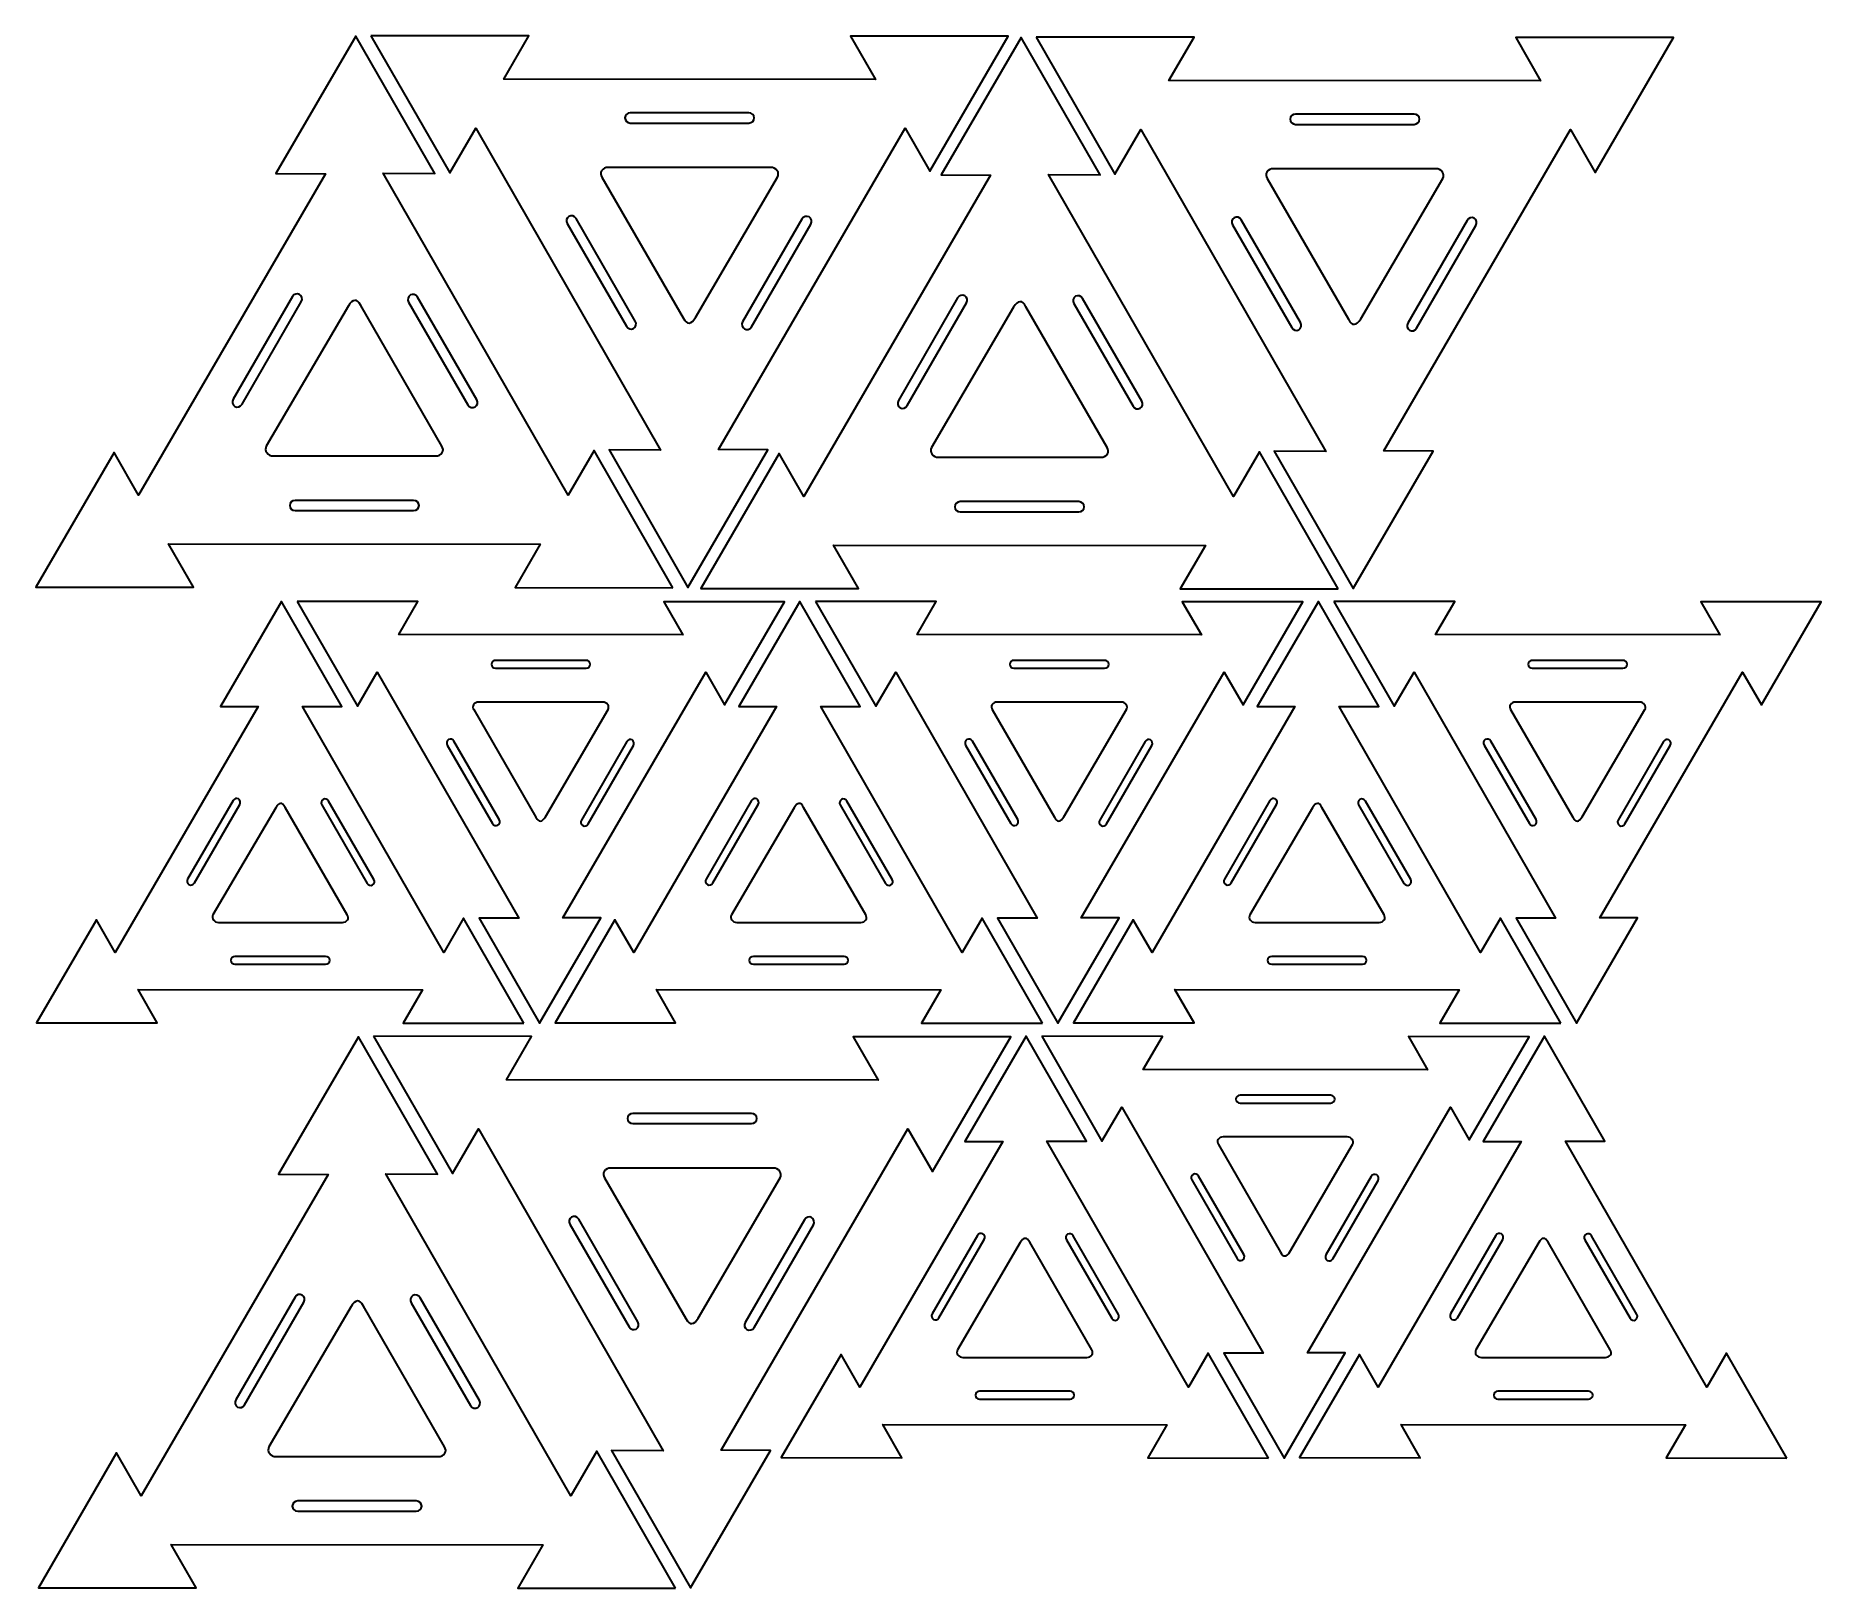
# Model space of a CAD drawing. Header units: inches. Extents: x 0 to 477, y -415 to -1.
import ezdxf

# ---------------------------------------------------------------- set-up
doc = ezdxf.new("R2010")
doc.units = ezdxf.units.IN
doc.header["$MEASUREMENT"] = 0
doc.layers.add('Resized', color=7, linetype='Continuous')

msp = doc.modelspace()

# ---------------------------------------------------------------- linework, layer by layer
at = {"layer": 'Resized', "color": 7, "lineweight": 35, "true_color": 0xffffff}
for points in [[(170.47, -148.44), (149.44, -111.82), (142.52, -123.73), (93.19, -37.85), (106.96, -37.87), (85.91, -1.21), (64.57, -37.94), (77.75, -37.95), (27.92, -123.73), (21.36, -112.32), (0.47, -148.27), (42.54, -148.31), (35.89, -136.73), (135.05, -136.83), (128.34, -148.39), (170.47, -148.44)], [(89.9, -1.12), (110.93, -37.74), (117.85, -25.82), (167.18, -111.7), (153.41, -111.69), (174.46, -148.35), (195.8, -111.62), (182.62, -111.6), (232.45, -25.82), (239.01, -37.24), (259.9, -1.29), (217.83, -1.25), (224.48, -12.83), (125.32, -12.73), (132.03, -1.16), (89.9, -1.12)], [(347.92, -148.79), (326.89, -112.17), (319.97, -124.09), (270.64, -38.21), (284.41, -38.22), (263.35, -1.57), (242.02, -38.29), (255.2, -38.31), (205.36, -124.09), (198.8, -112.67), (177.92, -148.62), (219.98, -148.66), (213.33, -137.08), (312.5, -137.18), (305.78, -148.75), (347.92, -148.79)], [(267.35, -1.47), (288.38, -38.09), (295.3, -26.18), (344.63, -112.06), (330.86, -112.04), (351.91, -148.7), (373.25, -111.97), (360.06, -111.96), (409.9, -26.18), (416.46, -37.59), (437.35, -1.64), (395.28, -1.6), (401.93, -13.18), (302.76, -13.08), (309.48, -1.52), (267.35, -1.47)], [(130.72, -264.67), (114.63, -236.67), (109.34, -245.78), (71.62, -180.11), (82.15, -180.12), (66.05, -152.09), (49.73, -180.17), (59.81, -180.18), (21.7, -245.78), (16.69, -237.05), (0.72, -264.54), (32.88, -264.57), (27.8, -255.72), (103.63, -255.8), (98.49, -264.64), (130.72, -264.67)], [(70.21, -152.09), (86.3, -180.09), (91.59, -170.98), (129.31, -236.65), (118.78, -236.64), (134.88, -264.67), (151.2, -236.58), (141.11, -236.57), (179.23, -170.98), (184.24, -179.71), (200.21, -152.22), (168.04, -152.19), (173.13, -161.04), (97.3, -160.96), (102.43, -152.12), (70.21, -152.09)], [(269, -264.67), (252.92, -236.67), (247.63, -245.78), (209.91, -180.11), (220.44, -180.12), (204.34, -152.09), (188.02, -180.17), (198.1, -180.18), (159.99, -245.78), (154.98, -237.05), (139, -264.54), (171.17, -264.57), (166.09, -255.72), (241.92, -255.8), (236.78, -264.64), (269, -264.67)], [(208.5, -152.09), (224.58, -180.09), (229.88, -170.98), (267.6, -236.65), (257.07, -236.64), (273.17, -264.67), (289.49, -236.58), (279.4, -236.57), (317.51, -170.98), (322.53, -179.71), (338.5, -152.22), (306.33, -152.19), (311.42, -161.04), (235.59, -160.96), (240.72, -152.12), (208.5, -152.09)], [(407.29, -264.67), (391.21, -236.67), (385.92, -245.78), (348.2, -180.11), (358.73, -180.12), (342.63, -152.09), (326.31, -180.17), (336.39, -180.18), (298.28, -245.78), (293.27, -237.05), (277.29, -264.54), (309.46, -264.57), (304.38, -255.72), (380.21, -255.8), (375.07, -264.64), (407.29, -264.67)], [(346.79, -152.09), (362.87, -180.09), (368.17, -170.98), (405.89, -236.65), (395.36, -236.64), (411.46, -264.67), (427.77, -236.58), (417.69, -236.57), (455.8, -170.98), (460.82, -179.71), (476.79, -152.22), (444.62, -152.19), (449.71, -161.04), (373.87, -160.96), (379.01, -152.12), (346.79, -152.09)], [(171.18, -415.49), (150.14, -378.87), (143.22, -390.79), (93.89, -304.91), (107.67, -304.92), (86.61, -268.27), (65.27, -304.99), (78.46, -305.01), (28.62, -390.79), (22.06, -379.37), (1.18, -415.32), (43.24, -415.36), (36.59, -403.78), (135.76, -403.88), (129.04, -415.45), (171.18, -415.49)], [(90.6, -268.17), (111.64, -304.79), (118.56, -292.88), (167.89, -378.76), (154.11, -378.74), (175.17, -415.4), (196.51, -378.67), (183.32, -378.66), (233.16, -292.88), (239.72, -304.29), (260.6, -268.34), (218.54, -268.3), (225.19, -279.88), (126.02, -279.78), (132.74, -268.22), (90.6, -268.17)], [(329.33, -380.73), (313.25, -352.73), (307.95, -361.84), (270.23, -296.17), (280.76, -296.18), (264.66, -268.15), (248.35, -296.24), (258.43, -296.25), (220.32, -361.84), (215.3, -353.11), (199.33, -380.6), (231.5, -380.64), (226.41, -371.78), (302.25, -371.86), (297.11, -380.7), (329.33, -380.73)], [(268.83, -268.15), (284.91, -296.15), (290.2, -287.04), (327.92, -352.71), (317.39, -352.7), (333.49, -380.73), (349.81, -352.65), (339.73, -352.64), (377.84, -287.04), (382.85, -295.77), (398.83, -268.28), (366.66, -268.25), (371.74, -277.1), (295.91, -277.03), (301.05, -268.18), (268.83, -268.15)], [(467.62, -380.73), (451.54, -352.73), (446.24, -361.84), (408.52, -296.17), (419.05, -296.18), (402.95, -268.15), (386.63, -296.24), (396.72, -296.25), (358.61, -361.84), (353.59, -353.11), (337.62, -380.6), (369.79, -380.64), (364.7, -371.78), (440.54, -371.86), (435.4, -380.7), (467.62, -380.73)]]:
    msp.add_lwpolyline(points, dxfattribs=at)
for points, knots in [([(159.09, -21.71), (159.09, -21.71), (190.71, -21.71), (190.71, -21.71), (191.51, -21.71), (192.15, -22.32), (192.15, -23.07), (192.15, -23.82), (191.51, -24.43), (190.71, -24.43), (190.71, -24.43), (159.09, -24.43), (159.09, -24.43), (158.29, -24.43), (157.65, -23.82), (157.65, -23.07), (157.65, -22.32), (158.29, -21.71), (159.09, -21.71)], [0, 0, 0, 0, 1, 1, 1, 2, 2, 2, 3, 3, 3, 4, 4, 4, 5, 5, 5, 6, 6, 6, 6]), ([(336.53, -22.07), (336.53, -22.07), (368.16, -22.07), (368.16, -22.07), (368.95, -22.07), (369.6, -22.67), (369.6, -23.42), (369.6, -24.17), (368.95, -24.78), (368.16, -24.78), (368.16, -24.78), (336.53, -24.78), (336.53, -24.78), (335.74, -24.78), (335.09, -24.17), (335.09, -23.42), (335.09, -22.67), (335.74, -22.07), (336.53, -22.07)], [0, 0, 0, 0, 1, 1, 1, 2, 2, 2, 3, 3, 3, 4, 4, 4, 5, 5, 5, 6, 6, 6, 6]), ([(151.44, -37.17), (151.92, -36.58), (152.42, -36.28), (153.23, -36.28), (153.23, -36.28), (196.48, -36.28), (196.48, -36.28), (197.29, -36.28), (197.79, -36.58), (198.27, -37.17), (198.65, -37.63), (198.65, -38.37), (198.38, -38.91), (198.38, -38.91), (176.48, -76.31), (176.48, -76.31), (175.93, -77.26), (175.39, -77.8), (174.8, -77.8), (174.06, -77.8), (173.82, -77.53), (173.2, -76.43), (173.2, -76.43), (151.53, -38.91), (151.53, -38.91), (151.25, -38.37), (151.07, -37.63), (151.44, -37.17)], [0, 0, 0, 0, 1, 1, 1, 2, 2, 2, 3, 3, 3, 4, 4, 4, 5, 5, 5, 6, 6, 6, 7, 7, 7, 8, 8, 8, 9, 9, 9, 9]), ([(328.88, -37.52), (329.37, -36.93), (329.87, -36.63), (330.68, -36.63), (330.68, -36.63), (373.93, -36.63), (373.93, -36.63), (374.74, -36.63), (375.24, -36.93), (375.72, -37.52), (376.09, -37.98), (376.09, -38.73), (375.82, -39.27), (375.82, -39.27), (353.93, -76.66), (353.93, -76.66), (353.38, -77.62), (352.84, -78.15), (352.25, -78.15), (351.51, -78.15), (351.26, -77.88), (350.65, -76.78), (350.65, -76.78), (328.97, -39.27), (328.97, -39.27), (328.7, -38.73), (328.51, -37.98), (328.88, -37.52)], [0, 0, 0, 0, 1, 1, 1, 2, 2, 2, 3, 3, 3, 4, 4, 4, 5, 5, 5, 6, 6, 6, 7, 7, 7, 8, 8, 8, 9, 9, 9, 9]), ([(142.71, -49.36), (143.36, -48.98), (144.21, -49.23), (144.6, -49.92), (144.6, -49.92), (160.42, -77.31), (160.42, -77.31), (160.81, -78), (160.61, -78.86), (159.96, -79.24), (159.31, -79.61), (158.46, -79.36), (158.06, -78.67), (158.06, -78.67), (142.25, -51.28), (142.25, -51.28), (141.85, -50.59), (142.06, -49.73), (142.71, -49.36)], [0, 0, 0, 0, 1, 1, 1, 2, 2, 2, 3, 3, 3, 4, 4, 4, 5, 5, 5, 6, 6, 6, 6]), ([(206.76, -49.5), (207.41, -49.87), (207.61, -50.73), (207.21, -51.42), (207.21, -51.42), (191.4, -78.81), (191.4, -78.81), (191, -79.5), (190.15, -79.76), (189.51, -79.38), (188.86, -79.01), (188.65, -78.14), (189.05, -77.45), (189.05, -77.45), (204.86, -50.07), (204.86, -50.07), (205.26, -49.38), (206.11, -49.12), (206.76, -49.5)], [0, 0, 0, 0, 1, 1, 1, 2, 2, 2, 3, 3, 3, 4, 4, 4, 5, 5, 5, 6, 6, 6, 6]), ([(320.16, -49.71), (320.81, -49.33), (321.65, -49.59), (322.05, -50.28), (322.05, -50.28), (337.86, -77.66), (337.86, -77.66), (338.26, -78.35), (338.06, -79.22), (337.41, -79.59), (336.76, -79.97), (335.91, -79.71), (335.51, -79.02), (335.51, -79.02), (319.7, -51.64), (319.7, -51.64), (319.3, -50.95), (319.51, -50.08), (320.16, -49.71)], [0, 0, 0, 0, 1, 1, 1, 2, 2, 2, 3, 3, 3, 4, 4, 4, 5, 5, 5, 6, 6, 6, 6]), ([(384.21, -49.85), (384.86, -50.23), (385.06, -51.09), (384.66, -51.78), (384.66, -51.78), (368.85, -79.16), (368.85, -79.16), (368.45, -79.85), (367.6, -80.11), (366.95, -79.73), (366.3, -79.36), (366.1, -78.5), (366.5, -77.81), (366.5, -77.81), (382.31, -50.42), (382.31, -50.42), (382.71, -49.73), (383.56, -49.47), (384.21, -49.85)], [0, 0, 0, 0, 1, 1, 1, 2, 2, 2, 3, 3, 3, 4, 4, 4, 5, 5, 5, 6, 6, 6, 6]), ([(53.61, -100.06), (52.96, -99.69), (52.76, -98.82), (53.16, -98.13), (53.16, -98.13), (68.97, -70.75), (68.97, -70.75), (69.37, -70.06), (70.21, -69.8), (70.86, -70.18), (71.51, -70.55), (71.72, -71.42), (71.32, -72.11), (71.32, -72.11), (55.51, -99.49), (55.51, -99.49), (55.11, -100.18), (54.26, -100.44), (53.61, -100.06)], [0, 0, 0, 0, 1, 1, 1, 2, 2, 2, 3, 3, 3, 4, 4, 4, 5, 5, 5, 6, 6, 6, 6]), ([(117.66, -100.2), (117.01, -100.58), (116.16, -100.32), (115.76, -99.63), (115.76, -99.63), (99.95, -72.25), (99.95, -72.25), (99.55, -71.56), (99.76, -70.7), (100.41, -70.32), (101.06, -69.94), (101.91, -70.2), (102.31, -70.89), (102.31, -70.89), (118.12, -98.28), (118.12, -98.28), (118.52, -98.97), (118.31, -99.83), (117.66, -100.2)], [0, 0, 0, 0, 1, 1, 1, 2, 2, 2, 3, 3, 3, 4, 4, 4, 5, 5, 5, 6, 6, 6, 6]), ([(231.06, -100.41), (230.41, -100.04), (230.2, -99.18), (230.6, -98.49), (230.6, -98.49), (246.41, -71.1), (246.41, -71.1), (246.81, -70.41), (247.66, -70.16), (248.31, -70.53), (248.96, -70.91), (249.17, -71.77), (248.77, -72.46), (248.77, -72.46), (232.96, -99.85), (232.96, -99.85), (232.56, -100.53), (231.71, -100.79), (231.06, -100.41)], [0, 0, 0, 0, 1, 1, 1, 2, 2, 2, 3, 3, 3, 4, 4, 4, 5, 5, 5, 6, 6, 6, 6]), ([(295.11, -100.56), (294.46, -100.93), (293.61, -100.68), (293.21, -99.99), (293.21, -99.99), (277.4, -72.6), (277.4, -72.6), (277, -71.91), (277.21, -71.05), (277.86, -70.67), (278.51, -70.3), (279.35, -70.55), (279.75, -71.24), (279.75, -71.24), (295.56, -98.63), (295.56, -98.63), (295.96, -99.32), (295.76, -100.18), (295.11, -100.56)], [0, 0, 0, 0, 1, 1, 1, 2, 2, 2, 3, 3, 3, 4, 4, 4, 5, 5, 5, 6, 6, 6, 6]), ([(108.93, -112.39), (108.45, -112.98), (107.95, -113.28), (107.14, -113.28), (107.14, -113.28), (63.89, -113.28), (63.89, -113.28), (63.08, -113.28), (62.58, -112.98), (62.09, -112.39), (61.72, -111.93), (61.72, -111.19), (61.99, -110.65), (61.99, -110.65), (83.89, -73.25), (83.89, -73.25), (84.44, -72.3), (84.98, -71.76), (85.57, -71.76), (86.3, -71.76), (86.55, -72.03), (87.17, -73.13), (87.17, -73.13), (108.84, -110.65), (108.84, -110.65), (109.11, -111.19), (109.3, -111.93), (108.93, -112.39)], [0, 0, 0, 0, 1, 1, 1, 2, 2, 2, 3, 3, 3, 4, 4, 4, 5, 5, 5, 6, 6, 6, 7, 7, 7, 8, 8, 8, 9, 9, 9, 9]), ([(286.38, -112.74), (285.9, -113.33), (285.4, -113.63), (284.58, -113.63), (284.58, -113.63), (241.34, -113.63), (241.34, -113.63), (240.52, -113.63), (240.02, -113.33), (239.54, -112.74), (239.17, -112.28), (239.17, -111.54), (239.44, -111), (239.44, -111), (261.34, -73.6), (261.34, -73.6), (261.89, -72.65), (262.42, -72.11), (263.01, -72.11), (263.75, -72.11), (264, -72.38), (264.62, -73.48), (264.62, -73.48), (286.29, -111), (286.29, -111), (286.56, -111.54), (286.75, -112.28), (286.38, -112.74)], [0, 0, 0, 0, 1, 1, 1, 2, 2, 2, 3, 3, 3, 4, 4, 4, 5, 5, 5, 6, 6, 6, 7, 7, 7, 8, 8, 8, 9, 9, 9, 9]), ([(101.28, -127.84), (101.28, -127.84), (69.66, -127.84), (69.66, -127.84), (68.86, -127.84), (68.22, -127.24), (68.22, -126.49), (68.22, -125.74), (68.86, -125.13), (69.66, -125.13), (69.66, -125.13), (101.28, -125.13), (101.28, -125.13), (102.08, -125.13), (102.72, -125.74), (102.72, -126.49), (102.72, -127.24), (102.08, -127.84), (101.28, -127.84)], [0, 0, 0, 0, 1, 1, 1, 2, 2, 2, 3, 3, 3, 4, 4, 4, 5, 5, 5, 6, 6, 6, 6]), ([(278.73, -128.2), (278.73, -128.2), (247.11, -128.2), (247.11, -128.2), (246.31, -128.2), (245.67, -127.59), (245.67, -126.84), (245.67, -126.09), (246.31, -125.48), (247.11, -125.48), (247.11, -125.48), (278.73, -125.48), (278.73, -125.48), (279.53, -125.48), (280.17, -126.09), (280.17, -126.84), (280.17, -127.59), (279.53, -128.2), (278.73, -128.2)], [0, 0, 0, 0, 1, 1, 1, 2, 2, 2, 3, 3, 3, 4, 4, 4, 5, 5, 5, 6, 6, 6, 6]), ([(123.12, -167.83), (123.12, -167.83), (147.3, -167.83), (147.3, -167.83), (147.91, -167.83), (148.41, -168.3), (148.41, -168.87), (148.41, -169.45), (147.91, -169.91), (147.3, -169.91), (147.3, -169.91), (123.12, -169.91), (123.12, -169.91), (122.51, -169.91), (122.02, -169.45), (122.02, -168.87), (122.02, -168.3), (122.51, -167.83), (123.12, -167.83)], [0, 0, 0, 0, 1, 1, 1, 2, 2, 2, 3, 3, 3, 4, 4, 4, 5, 5, 5, 6, 6, 6, 6]), ([(261.41, -167.83), (261.41, -167.83), (285.59, -167.83), (285.59, -167.83), (286.2, -167.83), (286.7, -168.3), (286.7, -168.87), (286.7, -169.45), (286.2, -169.91), (285.59, -169.91), (285.59, -169.91), (261.41, -169.91), (261.41, -169.91), (260.8, -169.91), (260.31, -169.45), (260.31, -168.87), (260.31, -168.3), (260.8, -167.83), (261.41, -167.83)], [0, 0, 0, 0, 1, 1, 1, 2, 2, 2, 3, 3, 3, 4, 4, 4, 5, 5, 5, 6, 6, 6, 6]), ([(399.7, -167.83), (399.7, -167.83), (423.88, -167.83), (423.88, -167.83), (424.49, -167.83), (424.98, -168.3), (424.98, -168.87), (424.98, -169.45), (424.49, -169.91), (423.88, -169.91), (423.88, -169.91), (399.7, -169.91), (399.7, -169.91), (399.09, -169.91), (398.6, -169.45), (398.6, -168.87), (398.6, -168.3), (399.09, -167.83), (399.7, -167.83)], [0, 0, 0, 0, 1, 1, 1, 2, 2, 2, 3, 3, 3, 4, 4, 4, 5, 5, 5, 6, 6, 6, 6]), ([(117.27, -179.66), (117.64, -179.2), (118.02, -178.97), (118.64, -178.97), (118.64, -178.97), (151.72, -178.97), (151.72, -178.97), (152.34, -178.97), (152.72, -179.2), (153.09, -179.66), (153.37, -180), (153.37, -180.57), (153.17, -180.99), (153.17, -180.99), (136.42, -209.58), (136.42, -209.58), (136, -210.31), (135.59, -210.72), (135.14, -210.72), (134.58, -210.72), (134.38, -210.52), (133.91, -209.68), (133.91, -209.68), (117.34, -180.99), (117.34, -180.99), (117.13, -180.57), (116.99, -180), (117.27, -179.66)], [0, 0, 0, 0, 1, 1, 1, 2, 2, 2, 3, 3, 3, 4, 4, 4, 5, 5, 5, 6, 6, 6, 7, 7, 7, 8, 8, 8, 9, 9, 9, 9]), ([(255.56, -179.66), (255.93, -179.2), (256.31, -178.97), (256.93, -178.97), (256.93, -178.97), (290.01, -178.97), (290.01, -178.97), (290.63, -178.97), (291.01, -179.2), (291.38, -179.66), (291.66, -180), (291.66, -180.57), (291.45, -180.99), (291.45, -180.99), (274.71, -209.58), (274.71, -209.58), (274.29, -210.31), (273.88, -210.72), (273.43, -210.72), (272.86, -210.72), (272.67, -210.52), (272.2, -209.68), (272.2, -209.68), (255.63, -180.99), (255.63, -180.99), (255.42, -180.57), (255.28, -180), (255.56, -179.66)], [0, 0, 0, 0, 1, 1, 1, 2, 2, 2, 3, 3, 3, 4, 4, 4, 5, 5, 5, 6, 6, 6, 7, 7, 7, 8, 8, 8, 9, 9, 9, 9]), ([(393.85, -179.66), (394.22, -179.2), (394.6, -178.97), (395.22, -178.97), (395.22, -178.97), (428.29, -178.97), (428.29, -178.97), (428.92, -178.97), (429.3, -179.2), (429.67, -179.66), (429.95, -180), (429.95, -180.57), (429.74, -180.99), (429.74, -180.99), (413, -209.58), (413, -209.58), (412.58, -210.31), (412.17, -210.72), (411.72, -210.72), (411.15, -210.72), (410.96, -210.52), (410.49, -209.68), (410.49, -209.68), (393.92, -180.99), (393.92, -180.99), (393.71, -180.57), (393.57, -180), (393.85, -179.66)], [0, 0, 0, 0, 1, 1, 1, 2, 2, 2, 3, 3, 3, 4, 4, 4, 5, 5, 5, 6, 6, 6, 7, 7, 7, 8, 8, 8, 9, 9, 9, 9]), ([(110.6, -188.97), (111.09, -188.69), (111.74, -188.88), (112.05, -189.41), (112.05, -189.41), (124.14, -210.35), (124.14, -210.35), (124.44, -210.88), (124.29, -211.54), (123.79, -211.82), (123.29, -212.11), (122.64, -211.92), (122.34, -211.39), (122.34, -211.39), (110.25, -190.45), (110.25, -190.45), (109.94, -189.92), (110.1, -189.26), (110.6, -188.97)], [0, 0, 0, 0, 1, 1, 1, 2, 2, 2, 3, 3, 3, 4, 4, 4, 5, 5, 5, 6, 6, 6, 6]), ([(159.58, -189.08), (160.07, -189.37), (160.23, -190.03), (159.92, -190.55), (159.92, -190.55), (147.83, -211.5), (147.83, -211.5), (147.53, -212.02), (146.88, -212.22), (146.38, -211.93), (145.89, -211.65), (145.73, -210.99), (146.03, -210.46), (146.03, -210.46), (158.13, -189.52), (158.13, -189.52), (158.43, -188.99), (159.08, -188.79), (159.58, -189.08)], [0, 0, 0, 0, 1, 1, 1, 2, 2, 2, 3, 3, 3, 4, 4, 4, 5, 5, 5, 6, 6, 6, 6]), ([(248.89, -188.97), (249.38, -188.69), (250.03, -188.88), (250.34, -189.41), (250.34, -189.41), (262.43, -210.35), (262.43, -210.35), (262.73, -210.88), (262.58, -211.54), (262.08, -211.82), (261.58, -212.11), (260.93, -211.92), (260.63, -211.39), (260.63, -211.39), (248.54, -190.45), (248.54, -190.45), (248.23, -189.92), (248.39, -189.26), (248.89, -188.97)], [0, 0, 0, 0, 1, 1, 1, 2, 2, 2, 3, 3, 3, 4, 4, 4, 5, 5, 5, 6, 6, 6, 6]), ([(297.87, -189.08), (298.36, -189.37), (298.52, -190.03), (298.21, -190.55), (298.21, -190.55), (286.12, -211.5), (286.12, -211.5), (285.82, -212.02), (285.17, -212.22), (284.67, -211.93), (284.17, -211.65), (284.02, -210.99), (284.32, -210.46), (284.32, -210.46), (296.41, -189.52), (296.41, -189.52), (296.72, -188.99), (297.37, -188.79), (297.87, -189.08)], [0, 0, 0, 0, 1, 1, 1, 2, 2, 2, 3, 3, 3, 4, 4, 4, 5, 5, 5, 6, 6, 6, 6]), ([(387.17, -188.97), (387.67, -188.69), (388.32, -188.88), (388.62, -189.41), (388.62, -189.41), (400.72, -210.35), (400.72, -210.35), (401.02, -210.88), (400.86, -211.54), (400.37, -211.82), (399.87, -212.11), (399.22, -211.92), (398.92, -211.39), (398.92, -211.39), (386.83, -190.45), (386.83, -190.45), (386.52, -189.92), (386.68, -189.26), (387.17, -188.97)], [0, 0, 0, 0, 1, 1, 1, 2, 2, 2, 3, 3, 3, 4, 4, 4, 5, 5, 5, 6, 6, 6, 6]), ([(436.15, -189.08), (436.65, -189.37), (436.81, -190.03), (436.5, -190.55), (436.5, -190.55), (424.41, -211.5), (424.41, -211.5), (424.11, -212.02), (423.46, -212.22), (422.96, -211.93), (422.46, -211.65), (422.31, -210.99), (422.61, -210.46), (422.61, -210.46), (434.7, -189.52), (434.7, -189.52), (435.01, -188.99), (435.66, -188.79), (436.15, -189.08)], [0, 0, 0, 0, 1, 1, 1, 2, 2, 2, 3, 3, 3, 4, 4, 4, 5, 5, 5, 6, 6, 6, 6]), ([(41.35, -227.68), (40.86, -227.39), (40.7, -226.73), (41, -226.2), (41, -226.2), (53.1, -205.26), (53.1, -205.26), (53.4, -204.73), (54.05, -204.54), (54.55, -204.82), (55.04, -205.11), (55.2, -205.77), (54.89, -206.3), (54.89, -206.3), (42.8, -227.24), (42.8, -227.24), (42.5, -227.77), (41.85, -227.96), (41.35, -227.68)], [0, 0, 0, 0, 1, 1, 1, 2, 2, 2, 3, 3, 3, 4, 4, 4, 5, 5, 5, 6, 6, 6, 6]), ([(90.33, -227.78), (89.83, -228.07), (89.19, -227.88), (88.88, -227.35), (88.88, -227.35), (76.79, -206.41), (76.79, -206.41), (76.49, -205.88), (76.64, -205.22), (77.14, -204.93), (77.64, -204.65), (78.28, -204.84), (78.59, -205.37), (78.59, -205.37), (90.68, -226.31), (90.68, -226.31), (90.98, -226.84), (90.83, -227.5), (90.33, -227.78)], [0, 0, 0, 0, 1, 1, 1, 2, 2, 2, 3, 3, 3, 4, 4, 4, 5, 5, 5, 6, 6, 6, 6]), ([(179.64, -227.68), (179.14, -227.39), (178.99, -226.73), (179.29, -226.2), (179.29, -226.2), (191.38, -205.26), (191.38, -205.26), (191.69, -204.73), (192.34, -204.54), (192.83, -204.82), (193.33, -205.11), (193.49, -205.77), (193.18, -206.3), (193.18, -206.3), (181.09, -227.24), (181.09, -227.24), (180.79, -227.77), (180.14, -227.96), (179.64, -227.68)], [0, 0, 0, 0, 1, 1, 1, 2, 2, 2, 3, 3, 3, 4, 4, 4, 5, 5, 5, 6, 6, 6, 6]), ([(228.62, -227.78), (228.12, -228.07), (227.47, -227.88), (227.17, -227.35), (227.17, -227.35), (215.08, -206.41), (215.08, -206.41), (214.77, -205.88), (214.93, -205.22), (215.43, -204.93), (215.92, -204.65), (216.57, -204.84), (216.88, -205.37), (216.88, -205.37), (228.97, -226.31), (228.97, -226.31), (229.27, -226.84), (229.12, -227.5), (228.62, -227.78)], [0, 0, 0, 0, 1, 1, 1, 2, 2, 2, 3, 3, 3, 4, 4, 4, 5, 5, 5, 6, 6, 6, 6]), ([(317.93, -227.68), (317.43, -227.39), (317.28, -226.73), (317.58, -226.2), (317.58, -226.2), (329.67, -205.26), (329.67, -205.26), (329.98, -204.73), (330.63, -204.54), (331.12, -204.82), (331.62, -205.11), (331.78, -205.77), (331.47, -206.3), (331.47, -206.3), (319.38, -227.24), (319.38, -227.24), (319.08, -227.77), (318.43, -227.96), (317.93, -227.68)], [0, 0, 0, 0, 1, 1, 1, 2, 2, 2, 3, 3, 3, 4, 4, 4, 5, 5, 5, 6, 6, 6, 6]), ([(366.91, -227.78), (366.41, -228.07), (365.76, -227.88), (365.46, -227.35), (365.46, -227.35), (353.37, -206.41), (353.37, -206.41), (353.06, -205.88), (353.22, -205.22), (353.72, -204.93), (354.21, -204.65), (354.86, -204.84), (355.17, -205.37), (355.17, -205.37), (367.26, -226.31), (367.26, -226.31), (367.56, -226.84), (367.41, -227.5), (366.91, -227.78)], [0, 0, 0, 0, 1, 1, 1, 2, 2, 2, 3, 3, 3, 4, 4, 4, 5, 5, 5, 6, 6, 6, 6]), ([(83.66, -237.1), (83.29, -237.55), (82.91, -237.78), (82.28, -237.78), (82.28, -237.78), (49.21, -237.78), (49.21, -237.78), (48.59, -237.78), (48.21, -237.55), (47.84, -237.1), (47.56, -236.75), (47.56, -236.18), (47.76, -235.77), (47.76, -235.77), (64.51, -207.17), (64.51, -207.17), (64.93, -206.44), (65.34, -206.03), (65.79, -206.03), (66.35, -206.03), (66.54, -206.24), (67.02, -207.08), (67.02, -207.08), (83.59, -235.77), (83.59, -235.77), (83.8, -236.18), (83.94, -236.75), (83.66, -237.1)], [0, 0, 0, 0, 1, 1, 1, 2, 2, 2, 3, 3, 3, 4, 4, 4, 5, 5, 5, 6, 6, 6, 7, 7, 7, 8, 8, 8, 9, 9, 9, 9]), ([(221.95, -237.1), (221.58, -237.55), (221.19, -237.78), (220.57, -237.78), (220.57, -237.78), (187.5, -237.78), (187.5, -237.78), (186.88, -237.78), (186.5, -237.55), (186.13, -237.1), (185.84, -236.75), (185.84, -236.18), (186.05, -235.77), (186.05, -235.77), (202.79, -207.17), (202.79, -207.17), (203.22, -206.44), (203.63, -206.03), (204.08, -206.03), (204.64, -206.03), (204.83, -206.24), (205.3, -207.08), (205.3, -207.08), (221.88, -235.77), (221.88, -235.77), (222.09, -236.18), (222.23, -236.75), (221.95, -237.1)], [0, 0, 0, 0, 1, 1, 1, 2, 2, 2, 3, 3, 3, 4, 4, 4, 5, 5, 5, 6, 6, 6, 7, 7, 7, 8, 8, 8, 9, 9, 9, 9]), ([(360.23, -237.1), (359.87, -237.55), (359.48, -237.78), (358.86, -237.78), (358.86, -237.78), (325.79, -237.78), (325.79, -237.78), (325.17, -237.78), (324.79, -237.55), (324.42, -237.1), (324.13, -236.75), (324.13, -236.18), (324.34, -235.77), (324.34, -235.77), (341.08, -207.17), (341.08, -207.17), (341.51, -206.44), (341.91, -206.03), (342.37, -206.03), (342.93, -206.03), (343.12, -206.24), (343.59, -207.08), (343.59, -207.08), (360.17, -235.77), (360.17, -235.77), (360.37, -236.18), (360.52, -236.75), (360.23, -237.1)], [0, 0, 0, 0, 1, 1, 1, 2, 2, 2, 3, 3, 3, 4, 4, 4, 5, 5, 5, 6, 6, 6, 7, 7, 7, 8, 8, 8, 9, 9, 9, 9]), ([(77.81, -248.92), (77.81, -248.92), (53.62, -248.92), (53.62, -248.92), (53.02, -248.92), (52.52, -248.46), (52.52, -247.88), (52.52, -247.31), (53.02, -246.85), (53.62, -246.85), (53.62, -246.85), (77.81, -246.85), (77.81, -246.85), (78.42, -246.85), (78.91, -247.31), (78.91, -247.88), (78.91, -248.46), (78.42, -248.92), (77.81, -248.92)], [0, 0, 0, 0, 1, 1, 1, 2, 2, 2, 3, 3, 3, 4, 4, 4, 5, 5, 5, 6, 6, 6, 6]), ([(216.1, -248.92), (216.1, -248.92), (191.91, -248.92), (191.91, -248.92), (191.3, -248.92), (190.81, -248.46), (190.81, -247.88), (190.81, -247.31), (191.3, -246.85), (191.91, -246.85), (191.91, -246.85), (216.1, -246.85), (216.1, -246.85), (216.7, -246.85), (217.2, -247.31), (217.2, -247.88), (217.2, -248.46), (216.7, -248.92), (216.1, -248.92)], [0, 0, 0, 0, 1, 1, 1, 2, 2, 2, 3, 3, 3, 4, 4, 4, 5, 5, 5, 6, 6, 6, 6]), ([(354.39, -248.92), (354.39, -248.92), (330.2, -248.92), (330.2, -248.92), (329.59, -248.92), (329.1, -248.46), (329.1, -247.88), (329.1, -247.31), (329.59, -246.85), (330.2, -246.85), (330.2, -246.85), (354.39, -246.85), (354.39, -246.85), (354.99, -246.85), (355.49, -247.31), (355.49, -247.88), (355.49, -248.46), (354.99, -248.92), (354.39, -248.92)], [0, 0, 0, 0, 1, 1, 1, 2, 2, 2, 3, 3, 3, 4, 4, 4, 5, 5, 5, 6, 6, 6, 6]), ([(321.74, -283.9), (321.74, -283.9), (345.92, -283.9), (345.92, -283.9), (346.53, -283.9), (347.02, -284.36), (347.02, -284.94), (347.02, -285.51), (346.53, -285.98), (345.92, -285.98), (345.92, -285.98), (321.74, -285.98), (321.74, -285.98), (321.13, -285.98), (320.63, -285.51), (320.63, -284.94), (320.63, -284.36), (321.13, -283.9), (321.74, -283.9)], [0, 0, 0, 0, 1, 1, 1, 2, 2, 2, 3, 3, 3, 4, 4, 4, 5, 5, 5, 6, 6, 6, 6]), ([(159.79, -288.77), (159.79, -288.77), (191.42, -288.77), (191.42, -288.77), (192.21, -288.77), (192.86, -289.37), (192.86, -290.12), (192.86, -290.87), (192.21, -291.48), (191.42, -291.48), (191.42, -291.48), (159.79, -291.48), (159.79, -291.48), (159, -291.48), (158.35, -290.87), (158.35, -290.12), (158.35, -289.37), (159, -288.77), (159.79, -288.77)], [0, 0, 0, 0, 1, 1, 1, 2, 2, 2, 3, 3, 3, 4, 4, 4, 5, 5, 5, 6, 6, 6, 6]), ([(315.89, -295.72), (316.25, -295.27), (316.64, -295.04), (317.26, -295.04), (317.26, -295.04), (350.33, -295.04), (350.33, -295.04), (350.95, -295.04), (351.33, -295.27), (351.7, -295.72), (351.99, -296.07), (351.99, -296.64), (351.78, -297.05), (351.78, -297.05), (335.04, -325.65), (335.04, -325.65), (334.61, -326.38), (334.21, -326.79), (333.75, -326.79), (333.19, -326.79), (333, -326.58), (332.53, -325.74), (332.53, -325.74), (315.95, -297.05), (315.95, -297.05), (315.75, -296.64), (315.6, -296.07), (315.89, -295.72)], [0, 0, 0, 0, 1, 1, 1, 2, 2, 2, 3, 3, 3, 4, 4, 4, 5, 5, 5, 6, 6, 6, 7, 7, 7, 8, 8, 8, 9, 9, 9, 9]), ([(152.14, -304.22), (152.62, -303.63), (153.13, -303.33), (153.94, -303.33), (153.94, -303.33), (197.19, -303.33), (197.19, -303.33), (198, -303.33), (198.5, -303.63), (198.98, -304.22), (199.35, -304.68), (199.35, -305.43), (199.08, -305.97), (199.08, -305.97), (177.19, -343.36), (177.19, -343.36), (176.63, -344.32), (176.1, -344.85), (175.51, -344.85), (174.77, -344.85), (174.52, -344.58), (173.9, -343.48), (173.9, -343.48), (152.23, -305.97), (152.23, -305.97), (151.96, -305.43), (151.77, -304.68), (152.14, -304.22)], [0, 0, 0, 0, 1, 1, 1, 2, 2, 2, 3, 3, 3, 4, 4, 4, 5, 5, 5, 6, 6, 6, 7, 7, 7, 8, 8, 8, 9, 9, 9, 9]), ([(309.21, -305.04), (309.71, -304.75), (310.36, -304.94), (310.66, -305.47), (310.66, -305.47), (322.75, -326.41), (322.75, -326.41), (323.06, -326.94), (322.9, -327.6), (322.4, -327.89), (321.91, -328.17), (321.26, -327.98), (320.95, -327.45), (320.95, -327.45), (308.86, -306.51), (308.86, -306.51), (308.56, -305.98), (308.71, -305.32), (309.21, -305.04)], [0, 0, 0, 0, 1, 1, 1, 2, 2, 2, 3, 3, 3, 4, 4, 4, 5, 5, 5, 6, 6, 6, 6]), ([(358.19, -305.14), (358.69, -305.43), (358.84, -306.09), (358.54, -306.62), (358.54, -306.62), (346.45, -327.56), (346.45, -327.56), (346.14, -328.09), (345.49, -328.28), (345, -328), (344.5, -327.71), (344.34, -327.05), (344.65, -326.52), (344.65, -326.52), (356.74, -305.58), (356.74, -305.58), (357.04, -305.05), (357.69, -304.86), (358.19, -305.14)], [0, 0, 0, 0, 1, 1, 1, 2, 2, 2, 3, 3, 3, 4, 4, 4, 5, 5, 5, 6, 6, 6, 6]), ([(143.41, -316.41), (144.06, -316.03), (144.91, -316.29), (145.31, -316.98), (145.31, -316.98), (161.12, -344.36), (161.12, -344.36), (161.52, -345.05), (161.32, -345.92), (160.67, -346.29), (160.02, -346.67), (159.17, -346.41), (158.77, -345.72), (158.77, -345.72), (142.96, -318.34), (142.96, -318.34), (142.56, -317.65), (142.76, -316.78), (143.41, -316.41)], [0, 0, 0, 0, 1, 1, 1, 2, 2, 2, 3, 3, 3, 4, 4, 4, 5, 5, 5, 6, 6, 6, 6]), ([(207.46, -316.55), (208.11, -316.93), (208.32, -317.79), (207.92, -318.48), (207.92, -318.48), (192.11, -345.86), (192.11, -345.86), (191.71, -346.55), (190.86, -346.81), (190.21, -346.43), (189.56, -346.06), (189.36, -345.2), (189.75, -344.51), (189.75, -344.51), (205.57, -317.12), (205.57, -317.12), (205.97, -316.43), (206.81, -316.17), (207.46, -316.55)], [0, 0, 0, 0, 1, 1, 1, 2, 2, 2, 3, 3, 3, 4, 4, 4, 5, 5, 5, 6, 6, 6, 6]), ([(239.97, -343.74), (239.47, -343.45), (239.31, -342.79), (239.62, -342.27), (239.62, -342.27), (251.71, -321.32), (251.71, -321.32), (252.01, -320.8), (252.66, -320.6), (253.16, -320.89), (253.66, -321.18), (253.81, -321.84), (253.51, -322.36), (253.51, -322.36), (241.42, -343.31), (241.42, -343.31), (241.11, -343.83), (240.46, -344.03), (239.97, -343.74)], [0, 0, 0, 0, 1, 1, 1, 2, 2, 2, 3, 3, 3, 4, 4, 4, 5, 5, 5, 6, 6, 6, 6]), ([(282.27, -353.17), (281.9, -353.62), (281.52, -353.85), (280.9, -353.85), (280.9, -353.85), (247.83, -353.85), (247.83, -353.85), (247.21, -353.85), (246.82, -353.62), (246.45, -353.17), (246.17, -352.82), (246.17, -352.25), (246.38, -351.83), (246.38, -351.83), (263.12, -323.24), (263.12, -323.24), (263.54, -322.51), (263.95, -322.1), (264.4, -322.1), (264.97, -322.1), (265.16, -322.3), (265.63, -323.14), (265.63, -323.14), (282.2, -351.83), (282.2, -351.83), (282.41, -352.25), (282.55, -352.82), (282.27, -353.17)], [0, 0, 0, 0, 1, 1, 1, 2, 2, 2, 3, 3, 3, 4, 4, 4, 5, 5, 5, 6, 6, 6, 7, 7, 7, 8, 8, 8, 9, 9, 9, 9]), ([(288.95, -343.85), (288.45, -344.14), (287.8, -343.94), (287.5, -343.41), (287.5, -343.41), (275.4, -322.47), (275.4, -322.47), (275.1, -321.94), (275.26, -321.28), (275.75, -321), (276.25, -320.71), (276.9, -320.9), (277.2, -321.43), (277.2, -321.43), (289.29, -342.38), (289.29, -342.38), (289.6, -342.9), (289.44, -343.56), (288.95, -343.85)], [0, 0, 0, 0, 1, 1, 1, 2, 2, 2, 3, 3, 3, 4, 4, 4, 5, 5, 5, 6, 6, 6, 6]), ([(378.26, -343.74), (377.76, -343.45), (377.6, -342.79), (377.91, -342.27), (377.91, -342.27), (390, -321.32), (390, -321.32), (390.3, -320.8), (390.95, -320.6), (391.45, -320.89), (391.95, -321.18), (392.1, -321.84), (391.8, -322.36), (391.8, -322.36), (379.71, -343.31), (379.71, -343.31), (379.4, -343.83), (378.75, -344.03), (378.26, -343.74)], [0, 0, 0, 0, 1, 1, 1, 2, 2, 2, 3, 3, 3, 4, 4, 4, 5, 5, 5, 6, 6, 6, 6]), ([(420.56, -353.17), (420.19, -353.62), (419.81, -353.85), (419.19, -353.85), (419.19, -353.85), (386.12, -353.85), (386.12, -353.85), (385.49, -353.85), (385.11, -353.62), (384.74, -353.17), (384.46, -352.82), (384.46, -352.25), (384.67, -351.83), (384.67, -351.83), (401.41, -323.24), (401.41, -323.24), (401.83, -322.51), (402.24, -322.1), (402.69, -322.1), (403.26, -322.1), (403.45, -322.3), (403.92, -323.14), (403.92, -323.14), (420.49, -351.83), (420.49, -351.83), (420.7, -352.25), (420.84, -352.82), (420.56, -353.17)], [0, 0, 0, 0, 1, 1, 1, 2, 2, 2, 3, 3, 3, 4, 4, 4, 5, 5, 5, 6, 6, 6, 7, 7, 7, 8, 8, 8, 9, 9, 9, 9]), ([(427.23, -343.85), (426.74, -344.14), (426.09, -343.94), (425.78, -343.41), (425.78, -343.41), (413.69, -322.47), (413.69, -322.47), (413.39, -321.94), (413.54, -321.28), (414.04, -321), (414.54, -320.71), (415.19, -320.9), (415.49, -321.43), (415.49, -321.43), (427.58, -342.38), (427.58, -342.38), (427.89, -342.9), (427.73, -343.56), (427.23, -343.85)], [0, 0, 0, 0, 1, 1, 1, 2, 2, 2, 3, 3, 3, 4, 4, 4, 5, 5, 5, 6, 6, 6, 6]), ([(54.32, -367.11), (53.67, -366.74), (53.46, -365.88), (53.86, -365.19), (53.86, -365.19), (69.67, -337.8), (69.67, -337.8), (70.07, -337.11), (70.92, -336.86), (71.57, -337.23), (72.22, -337.61), (72.42, -338.47), (72.03, -339.16), (72.03, -339.16), (56.21, -366.55), (56.21, -366.55), (55.82, -367.23), (54.97, -367.49), (54.32, -367.11)], [0, 0, 0, 0, 1, 1, 1, 2, 2, 2, 3, 3, 3, 4, 4, 4, 5, 5, 5, 6, 6, 6, 6]), ([(118.37, -367.26), (117.72, -367.63), (116.87, -367.38), (116.47, -366.69), (116.47, -366.69), (100.66, -339.3), (100.66, -339.3), (100.26, -338.61), (100.46, -337.75), (101.11, -337.37), (101.76, -337), (102.61, -337.25), (103.01, -337.94), (103.01, -337.94), (118.82, -365.33), (118.82, -365.33), (119.22, -366.02), (119.02, -366.88), (118.37, -367.26)], [0, 0, 0, 0, 1, 1, 1, 2, 2, 2, 3, 3, 3, 4, 4, 4, 5, 5, 5, 6, 6, 6, 6]), ([(109.64, -379.44), (109.16, -380.03), (108.66, -380.33), (107.84, -380.33), (107.84, -380.33), (64.6, -380.33), (64.6, -380.33), (63.78, -380.33), (63.28, -380.03), (62.8, -379.44), (62.43, -378.98), (62.43, -378.24), (62.7, -377.7), (62.7, -377.7), (84.59, -340.3), (84.59, -340.3), (85.15, -339.35), (85.68, -338.81), (86.27, -338.81), (87.01, -338.81), (87.26, -339.08), (87.88, -340.18), (87.88, -340.18), (109.55, -377.7), (109.55, -377.7), (109.82, -378.24), (110.01, -378.98), (109.64, -379.44)], [0, 0, 0, 0, 1, 1, 1, 2, 2, 2, 3, 3, 3, 4, 4, 4, 5, 5, 5, 6, 6, 6, 7, 7, 7, 8, 8, 8, 9, 9, 9, 9]), ([(276.42, -364.99), (276.42, -364.99), (252.24, -364.99), (252.24, -364.99), (251.63, -364.99), (251.14, -364.52), (251.14, -363.95), (251.14, -363.37), (251.63, -362.91), (252.24, -362.91), (252.24, -362.91), (276.42, -362.91), (276.42, -362.91), (277.03, -362.91), (277.52, -363.37), (277.52, -363.95), (277.52, -364.52), (277.03, -364.99), (276.42, -364.99)], [0, 0, 0, 0, 1, 1, 1, 2, 2, 2, 3, 3, 3, 4, 4, 4, 5, 5, 5, 6, 6, 6, 6]), ([(414.71, -364.99), (414.71, -364.99), (390.53, -364.99), (390.53, -364.99), (389.92, -364.99), (389.42, -364.52), (389.42, -363.95), (389.42, -363.37), (389.92, -362.91), (390.53, -362.91), (390.53, -362.91), (414.71, -362.91), (414.71, -362.91), (415.32, -362.91), (415.81, -363.37), (415.81, -363.95), (415.81, -364.52), (415.32, -364.99), (414.71, -364.99)], [0, 0, 0, 0, 1, 1, 1, 2, 2, 2, 3, 3, 3, 4, 4, 4, 5, 5, 5, 6, 6, 6, 6]), ([(101.99, -394.9), (101.99, -394.9), (70.36, -394.9), (70.36, -394.9), (69.57, -394.9), (68.92, -394.29), (68.92, -393.54), (68.92, -392.79), (69.57, -392.18), (70.36, -392.18), (70.36, -392.18), (101.99, -392.18), (101.99, -392.18), (102.78, -392.18), (103.43, -392.79), (103.43, -393.54), (103.43, -394.29), (102.78, -394.9), (101.99, -394.9)], [0, 0, 0, 0, 1, 1, 1, 2, 2, 2, 3, 3, 3, 4, 4, 4, 5, 5, 5, 6, 6, 6, 6])]:
    msp.add_open_spline(points, degree=3, knots=knots, dxfattribs=at)

doc.saveas('drawing.dxf')
